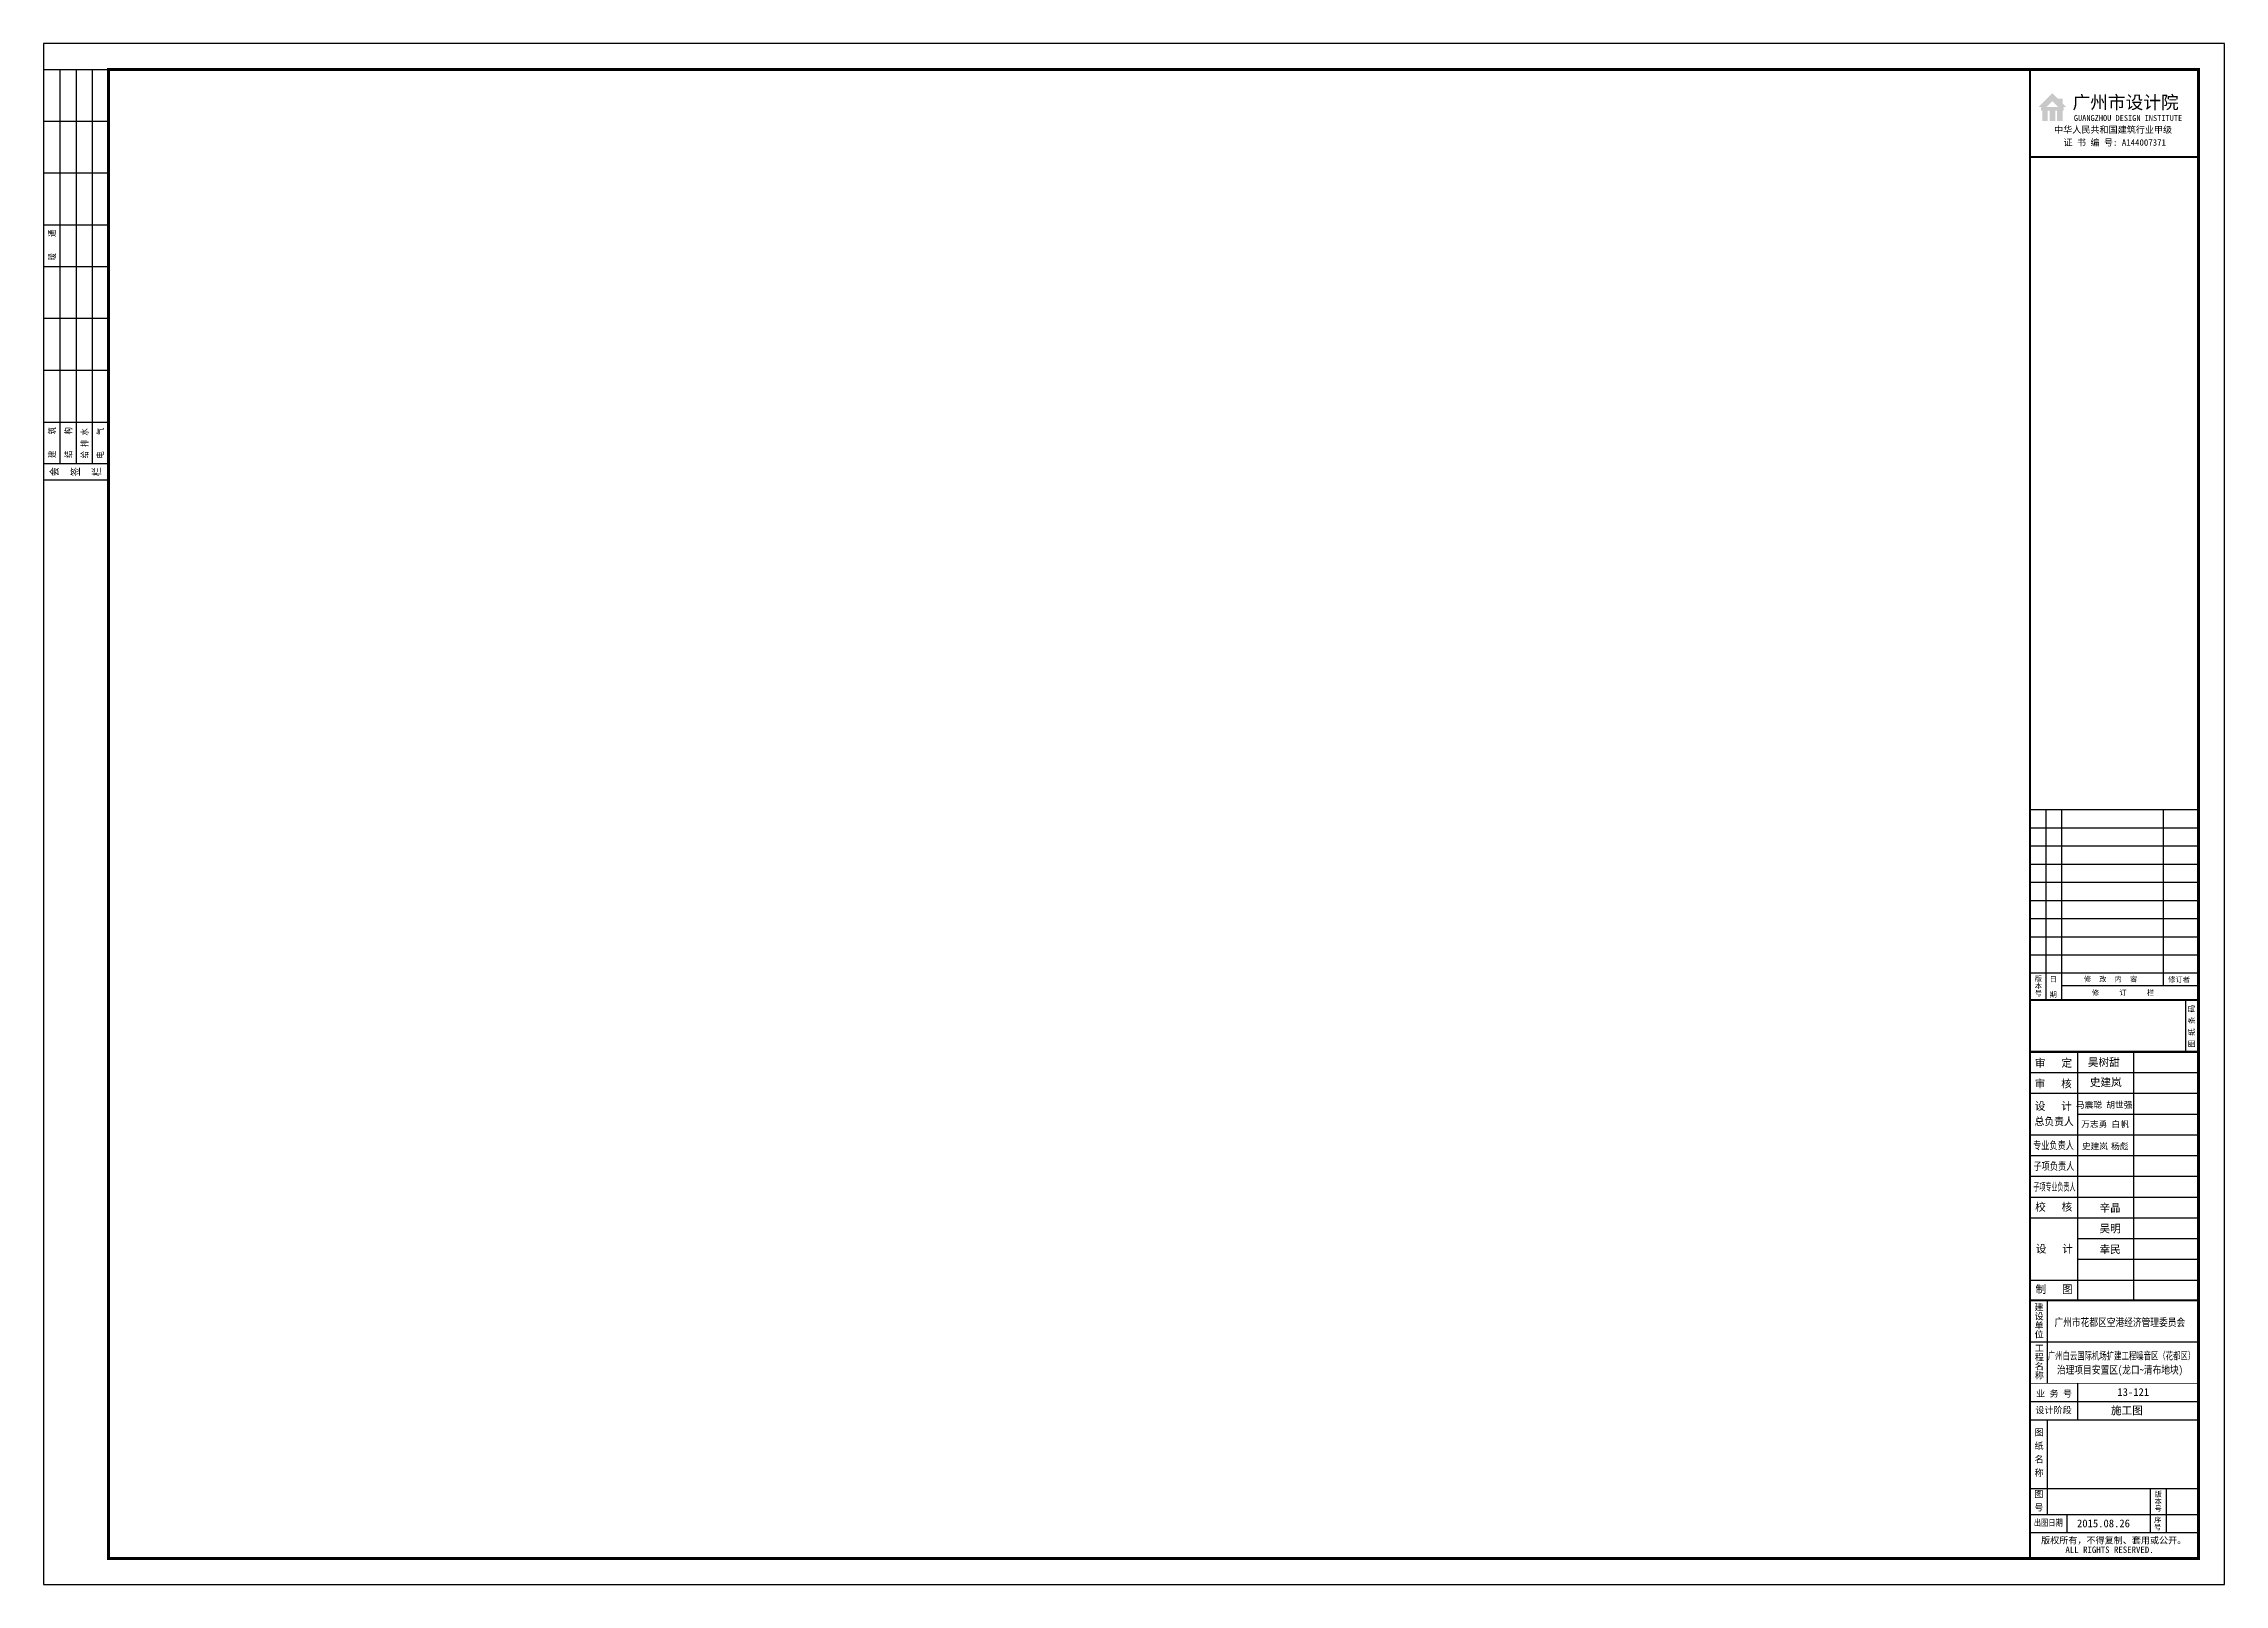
# Model space of a CAD drawing. Extents: x -34517 to -33676, y 4380 to 4974.
import ezdxf
from ezdxf.enums import TextEntityAlignment as Align

# ---------------------------------------------------------------- set-up
doc = ezdxf.new("R2010")
doc.units = 0
doc.header["$LTSCALE"] = 1000
doc.header["$MEASUREMENT"] = 0
for name, color, linetype in [('1', 7, 'Continuous'), ('TITEXT', 7, 'Continuous'), ('TITLIN', 7, 'Continuous'), ('TITLIN1', 3, 'Continuous')]:
    doc.layers.add(name, color=color, linetype=linetype)
doc.styles.add('ACHT', font='simhei.ttf')
doc.styles.add('TITLE', font='simhei.ttf')
doc.styles.add('TITMK', font='simhei.ttf')
doc.styles.add('TITXC', font='simhei.ttf')
doc.styles.add('TITXH', font='@SimSun.ttf')
doc.styles.add('TITXV', font='SimSun.ttf')

# ---------------------------------------------------------------- blocks, each defined once
blk = doc.blocks.new('TITLEB')
at = {"layer": 'TITLIN'}
for p, q in [((-15825, 0), (-15825, 2500)), ((0, 2500), (-15825, 2500)), ((-15200, 0), (-15200, 2500)), ((0, 1875), (-15200, 1875)), ((-13600, 0), (-13600, 2500)), ((-11600, 0), (-11600, 2500)), ((-9600, 0), (-9600, 2500)), ((-7600, 0), (-7600, 2500)), ((-6000, 0), (-6000, 2500)), ((-4000, 0), (-4000, 2500)), ((-2000, 0), (-2000, 2500)), ((0, 1250), (-15200, 1250)), ((0, 625), (-15200, 625))]:
    blk.add_line(p, q, dxfattribs=at)
blk.add_lwpolyline([(0, 2500), (0, 0)], dxfattribs=at)
at = {"layer": 'TITEXT', "style": 'TITXH', "width": 1.2}
blk.add_text('会  签  栏', height=250, rotation=270, dxfattribs=at).set_placement((-15636, 2303))
at = {"layer": 'TITEXT', "style": 'TITXV', "width": 0.8}
for s, p in [('结    构', (-14972, 1420)), ('建    筑', (-14972, 2045)), ('暖    通', (-7355, 2045)), ('给 排 水', (-14983, 795)), ('电    气', (-14994, 192))]:
    blk.add_text(s, height=250, dxfattribs=at).set_placement(p)
blk = doc.blocks.new('TITLEC')
at = {"layer": 'TITEXT'}
h = blk.add_hatch(color=256, dxfattribs=at)
h.paths.add_polyline_path([(-5418, -1126), (-5240, -1126), (-5240, -1304), (-5098, -1447), (-5193, -1447), (-5193, -1589), (-5240, -1589), (-5240, -1981), (-5454, -1981), (-5454, -1589), (-5525, -1589), (-5525, -1981), (-5739, -1981), (-5739, -1589), (-5810, -1589), (-5810, -1981), (-6024, -1981), (-6024, -1589), (-6072, -1589), (-6072, -1447), (-6167, -1447), (-5632, -912)])
h.paths.add_polyline_path([(-5864, -1447), (-5400, -1447), (-5632, -1215)], flags=17)
at = {"layer": 'TITLIN', "const_width": 80}
for points in [[(-6500, 0), (-6500, -3374)], [(-6500, -3374), (0, -3374)]]:
    blk.add_lwpolyline(points, dxfattribs=at)
at = {"layer": 'TITEXT'}
for s, height, style, p in [('广州市设计院', 500, 'TITLE', (-4856, -1513)), ('  中华人民共和国建筑行业甲级', 250, 'TITXV', (-5907, -2443)), ('GUANGZHOU DESIGN INSTITUTE', 225, 'TITLE', (-4806, -1980)), ('证 书 编 号: A144007371', 250, 'TITXV', (-5205, -2937))]:
    blk.add_text(s, height=height, dxfattribs=dict(at, style=style)).set_placement(p)
blk = doc.blocks.new('TITLEA1')
at = {"layer": 'TITLIN'}
for p, q in [((-6500, 28871), (0, 28871)), ((-5892, 28871), (-5892, 21532)), ((-5284, 28871), (-5284, 21532)), ((-1355, 28871), (-1355, 22083)), ((-6500, 28171), (0, 28171)), ((-6500, 27471), (0, 27471)), ((-6500, 26771), (0, 26771)), ((-6500, 26071), (0, 26071)), ((-6500, 25371), (0, 25371)), ((-6500, 24671), (0, 24671)), ((-6500, 23971), (0, 23971)), ((-6500, 23271), (0, 23271)), ((-6500, 22571), (0, 22571)), ((-5284, 22083), (-47, 22083))]:
    blk.add_line(p, q, dxfattribs=at)
at = {"layer": 'TITLIN', "const_width": 80}
blk.add_lwpolyline([(-6500, 54026), (-6500, 21532)], dxfattribs=at)
at = {"layer": 'TITEXT', "style": 'TITXH'}
for s, p in [('版本号', (-6280, 22499)), ('日  期', (-5706, 22481))]:
    blk.add_text(s, height=200, rotation=270, dxfattribs=at).set_placement(p)
at = {"layer": 'TITEXT', "style": 'TITXV'}
for s, p in [('修  改  内  容', (-4421, 22238)), ('修     订     栏', (-4112, 21712)), ('修订者', (-1169, 22219))]:
    blk.add_text(s, height=200, dxfattribs=at).set_placement(p)
blk = doc.blocks.new('TITLEA')
blk.add_line((-500, 21532), (-500, 19532))
at = {"layer": 'TITLIN'}
for p, q in [((-4668, 19532), (-4668, 9970)), ((-2510, 19532), (-2510, 9970)), ((-6500, 18732), (0, 18732)), ((-6500, 17932), (0, 17932)), ((-4668, 17132), (0, 17132)), ((-6500, 16332), (0, 16332)), ((-6500, 15532), (0, 15532)), ((-6500, 14732), (0, 14732)), ((-6500, 13932), (0, 13932)), ((-6500, 13132), (0, 13132)), ((-4668, 12332), (0, 12332)), ((-4668, 11532), (0, 11532)), ((-6500, 10732), (0, 10732)), ((-5836, 9950), (-5836, 6750)), ((-6500, 8350), (0, 8350)), ((-4668, 6750), (-4668, 5350)), ((-6500, 6050), (0, 6050)), ((-6500, 5350), (0, 5350)), ((-5836, 5350), (-5836, 1700)), ((-6500, 2700), (0, 2700)), ((-1858, 2700), (-1858, 1000)), ((-1247, 2700), (-1247, 1000)), ((-6500, 1700), (0, 1700)), ((-5073, 1700), (-5073, 1000)), ((-6500, 1000), (0, 1000))]:
    blk.add_line(p, q, dxfattribs=at)
for points, const_width in [([(-6500, 21532), (-6500, 0)], 80), ([(-6500, 21532), (0, 21532)], 80), ([(-6500, 19532), (0, 19532)], 80), ([(-6500, 9950), (0, 9950)], 80), ([(-6500, 6750), (0, 6750)], 30)]:
    blk.add_lwpolyline(points, dxfattribs=dict(at, const_width=const_width))
at = {"layer": 'TITEXT'}
for s, height, rotation, style, p in [('图 纸 条 码', 210, 90, 'TITMK', (-157, 19695)), ('建设单位', 250, 270, 'TITXH', (-6280, 9867)), ('工程名称', 250, 270, 'TITXH', (-6269, 8289)), ('图 纸 名 称', 250, 270, 'TITXH', (-6279, 5045)), ('图 号', 250, 270, 'TITXH', (-6287, 2669)), ('版本号', 200, 270, 'TITXH', (-1659, 2625)), ('序号', 200, 270, 'TITXH', (-1676, 1633))]:
    blk.add_text(s, height=height, rotation=rotation, dxfattribs=dict(at, style=style)).set_placement(p)
for s, height, style, p in [('审   定', 300, 'TITXV', (-6306, 18952)), ('审   核', 300, 'TITXV', (-6315, 18152)), ('设   计', 300, 'TITXV', (-6312, 17290)), ('校   核', 300, 'TITXV', (-6297, 13400)), ('设   计', 300, 'TITXV', (-6273, 11788)), ('制   图', 300, 'TITXV', (-6282, 10227)), ('业 务 号', 250, 'TITXV', (-6264, 6231)), ('设计阶段', 250, 'TITXV', (-6290, 5592)), ('版权所有，不得复制、套用或公开。', 250, 'TITLE', (-6069, 574)), ('ALL RIGHTS RESERVED.', 250, 'TITLE', (-5130, 210))]:
    blk.add_text(s, height=height, dxfattribs=dict(at, style=style)).set_placement(p)
at = {"layer": 'TITEXT', "style": 'TITXV'}
for s, height, width, p in [('总负责人', 300, 0.9, (-6320, 16698)), ('专业负责人', 300, 0.75, (-6378, 15776)), ('子项负责人', 300, 0.75, (-6361, 14976)), ('子项专业负责人', 300, 0.55, (-6361, 14176)), ('出图日期', 250, 0.8, (-6352, 1254))]:
    blk.add_text(s, height=height, dxfattribs=dict(at, width=width)).set_placement(p)

msp = doc.modelspace()

# ---------------------------------------------------------------- linework, layer by layer
at = {"layer": 'TITLIN1'}
msp.add_lwpolyline([(-34517.04, 4380.4), (-33676.04, 4380.4), (-33676.04, 4974.4), (-34517.04, 4974.4)], close=True, dxfattribs=at)
at = {"layer": 'TITLIN1', "const_width": 1.2}
msp.add_lwpolyline([(-34492.04, 4390.4), (-33686.04, 4390.4), (-33686.04, 4964.4), (-34492.04, 4964.4)], close=True, dxfattribs=at)
msp.add_lwpolyline([(-34492.04, 4390.4), (-33686.04, 4390.4), (-33686.04, 4964.4), (-34492.04, 4964.4)], close=True, dxfattribs=at)

# ---------------------------------------------------------------- block references
at = {"xscale": 0.01, "yscale": 0.01, "zscale": 0.01, "rotation": 90}
msp.add_blockref('TITLEB', (-34492.04, 4964.4), dxfattribs=at)
at = {"xscale": 0.01, "yscale": 0.01, "zscale": 0.01}
for name, p in [('TITLEC', (-33686.04, 4964.4)), ('TITLEA1', (-33686.04, 4390.4)), ('TITLEA', (-33686.04, 4390.4))]:
    msp.add_blockref(name, p, dxfattribs=at)

# ---------------------------------------------------------------- texts
at = {"layer": '1', "color": 1, "style": 'TITXC'}
for s, height, p in [('吴树甜', 3, (-33728.7, 4580.19)), ('马震聪 胡世强', 2.4, (-33733.3, 4564.09)), ('万志勇 白帆', 2.4, (-33731.26, 4556.66)), ('施工图', 3, (-33719.77, 4445.94))]:
    msp.add_text(s, height=height, dxfattribs=at).set_placement(p)
for s, height, p in [('史建岚', 3, (-33721.79, 4572.48)), ('史建岚', 2.4, (-33725.96, 4548.08)), ('杨彪', 2.4, (-33716.38, 4548.08)), ('辛晶', 3, (-33720.11, 4524.08)), ('吴明', 3, (-33720.11, 4516.08)), ('幸民', 3, (-33720.11, 4508.08))]:
    msp.add_text(s, height=height, dxfattribs=at).set_placement(p, align=Align.CENTER)
for s, height, width, p in [('广州市花都区空港经济管理委员会 ', 3, 0.8, (-33741.56, 4479.94)), ('广州白云国际机场扩建工程噪音区（花都区）', 2.9, 0.7, (-33744.14, 4467.08)), ('治理项目安置区(龙口~清布地块)', 3, 0.8, (-33740.61, 4461.61))]:
    msp.add_text(s, height=height, dxfattribs=dict(at, width=width)).set_placement(p)
at = {"layer": '1', "color": 2}
for s, style, p in [('13-121', 'TITXC', (-33717.31, 4453.04)), ('2015.08.26', 'ACHT', (-33732.87, 4402.41))]:
    msp.add_text(s, height=3, dxfattribs=dict(at, style=style)).set_placement(p)

doc.saveas('drawing.dxf')
